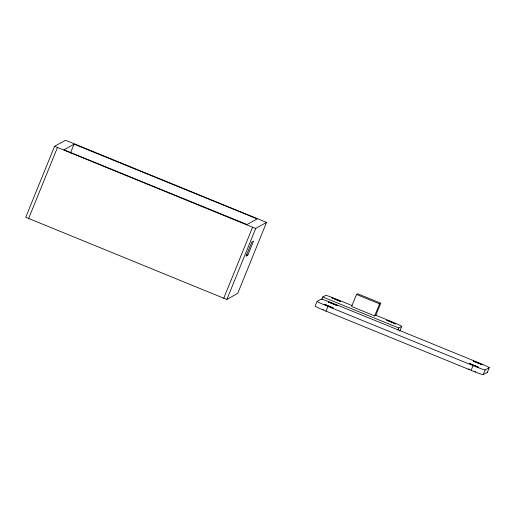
<?xml version="1.0" encoding="UTF-8"?>
<svg xmlns="http://www.w3.org/2000/svg" width="515" height="515" viewBox="0 0 515 515"><rect width="100%" height="100%" fill="white"/><g stroke="black" fill="none" stroke-linecap="round" stroke-linejoin="round"><path stroke-width="0.77" d="M54.577 146.292L25.75 217.285L223.748 298.224L226.922 299.363L237.718 293.389L266.538 222.403L68.54 141.458L65.366 140.325L54.577 146.292L252.575 227.237L255.749 228.37L266.538 222.403M28.589 218.598L57.416 147.612M70.465 153.039L74.057 144.187L257.191 218.901L247.058 224.508L63.931 149.788L74.057 144.187M223.748 298.224L252.575 227.237M226.922 299.363L255.749 228.37M247.792 255.253L253.535 241.117L251.829 242.063L246.086 256.2L247.792 255.253L246.408 254.687M317.111 301.378L315.186 306.116A12.379 0.56 22.1 0 0 326.014 311.137L471.135 370.349A12.379 0.56 22.1 0 0 483.218 374.669L487.325 372.403L489.25 367.665A12.379 0.56 22.1 0 0 478.422 362.637L333.302 303.432A12.379 0.56 22.1 0 0 321.212 299.106L317.111 301.378A12.379 0.56 22.1 0 0 327.933 306.399L473.053 365.611A12.379 0.56 22.1 0 0 485.143 369.937L489.25 367.665M321.695 299.704L322.796 296.994L325.731 295.372A11.375 0.515 22.1 0 1 336.836 299.344L352.048 305.55M326.014 311.137L327.933 306.399M356.502 294.458L351.616 306.489L374.675 315.901L375.886 315.232L380.772 303.2L357.713 293.788L356.502 294.458L379.561 303.869L380.772 303.2M374.675 315.901L379.561 303.869M397.96 330.031L398.784 327.997L401.719 326.375A11.375 0.515 22.1 0 0 391.773 321.759L375.841 315.257M399.795 331.113L401.719 326.375M471.135 370.349L473.053 365.611M483.218 374.669L485.143 369.937M475.068 371.502L475.757 371.727M322.796 296.994L398.784 327.997M468.689 368.927L469.648 369.352M322.609 309.264L323.278 309.586M487.1 372.152A12.379 0.56 22.1 0 1 487.325 372.403M331.782 297.818L340.73 301.513L331.782 297.818M469.287 363.423L478.203 367.079L469.287 363.423M328.293 301.951L337.19 305.607L328.293 301.951M386.823 320.253L395.713 323.909L386.823 320.253M473.452 361.163L482.31 364.826L473.452 361.163M324.276 304.236L333.076 307.893L324.276 304.236"/></g></svg>
